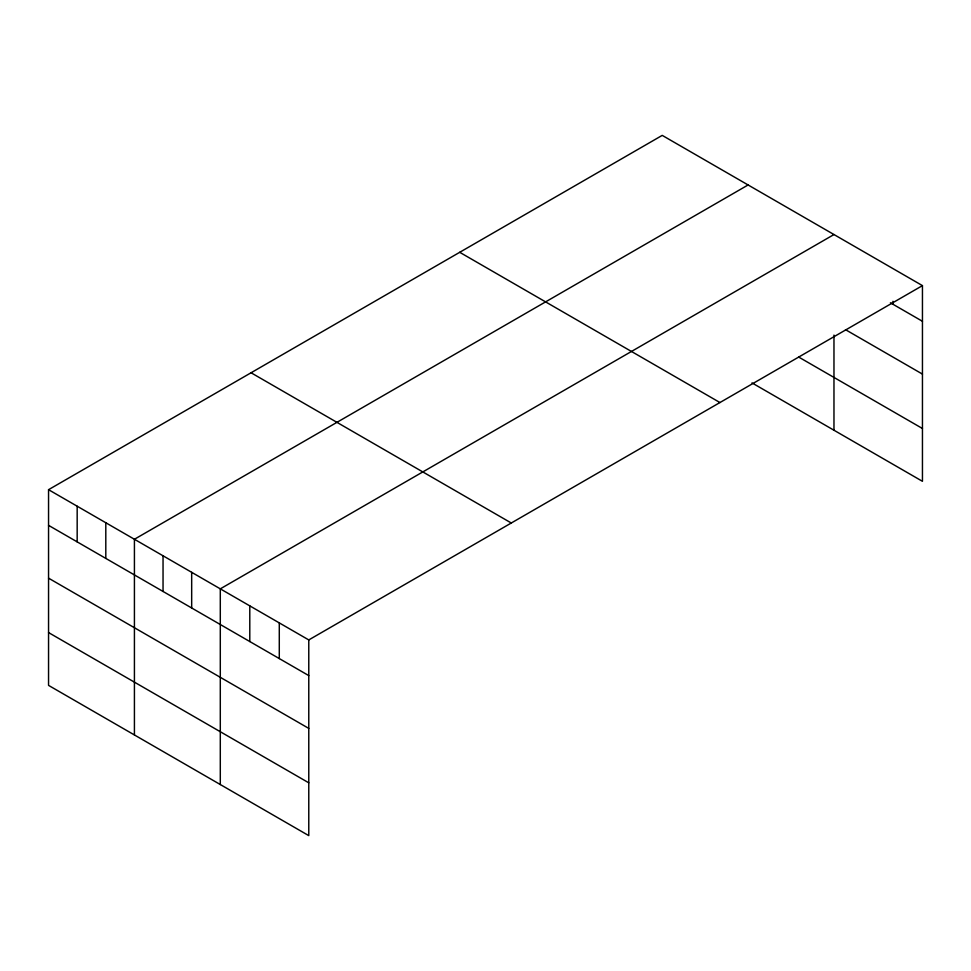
<?xml version="1.0" encoding="UTF-8"?>
<svg xmlns="http://www.w3.org/2000/svg" width="971" height="971" viewBox="0 0 971 971"><rect width="100%" height="100%" fill="white"/><g stroke="black" fill="none" stroke-linecap="round" stroke-linejoin="round"><path stroke-width="1.46" d="M48.55 489.687L308.778 639.925L308.778 835.618L48.55 685.38L48.55 489.687L662.222 135.382L922.45 285.62L922.45 481.313L752.003 382.902M748.095 184.963L134.423 539.269L134.423 734.95M833.968 234.545L220.296 588.851L220.296 784.532M308.778 639.925L922.45 285.62M890.395 302.782L922.45 321.292M845.51 329.679L922.45 374.102M798.842 357.146L922.45 428.502M459.708 252.302L719.936 402.54M251.064 372.767L511.292 523.005M48.55 525.347L308.778 675.598M48.55 578.158L308.778 728.396M48.55 632.57L308.778 782.808M892.956 301.289L892.956 304.263M833.968 335.104L833.968 430.226M279.284 622.897L279.284 658.569M249.79 605.868L249.79 641.54M191.675 572.32L191.675 607.98M163.043 555.788L163.043 591.46M105.803 522.738L105.803 558.41M77.17 506.219L77.17 541.879"/></g></svg>
